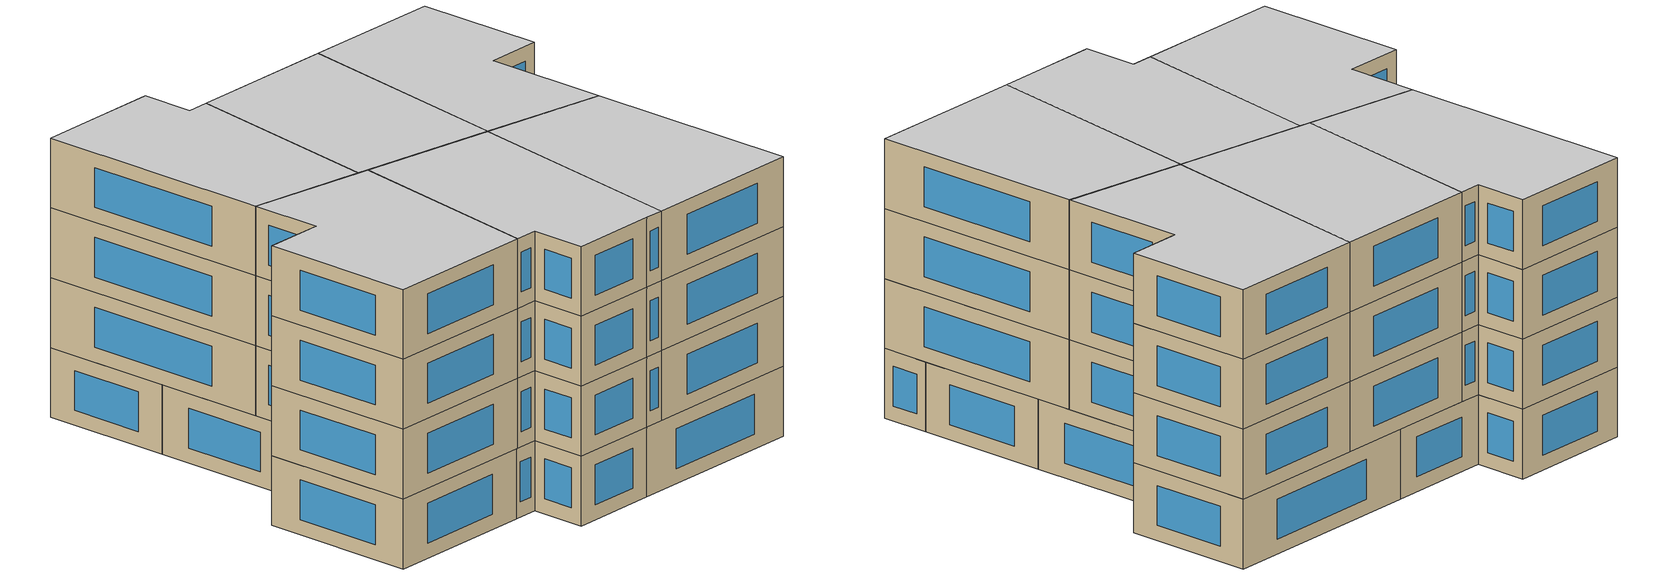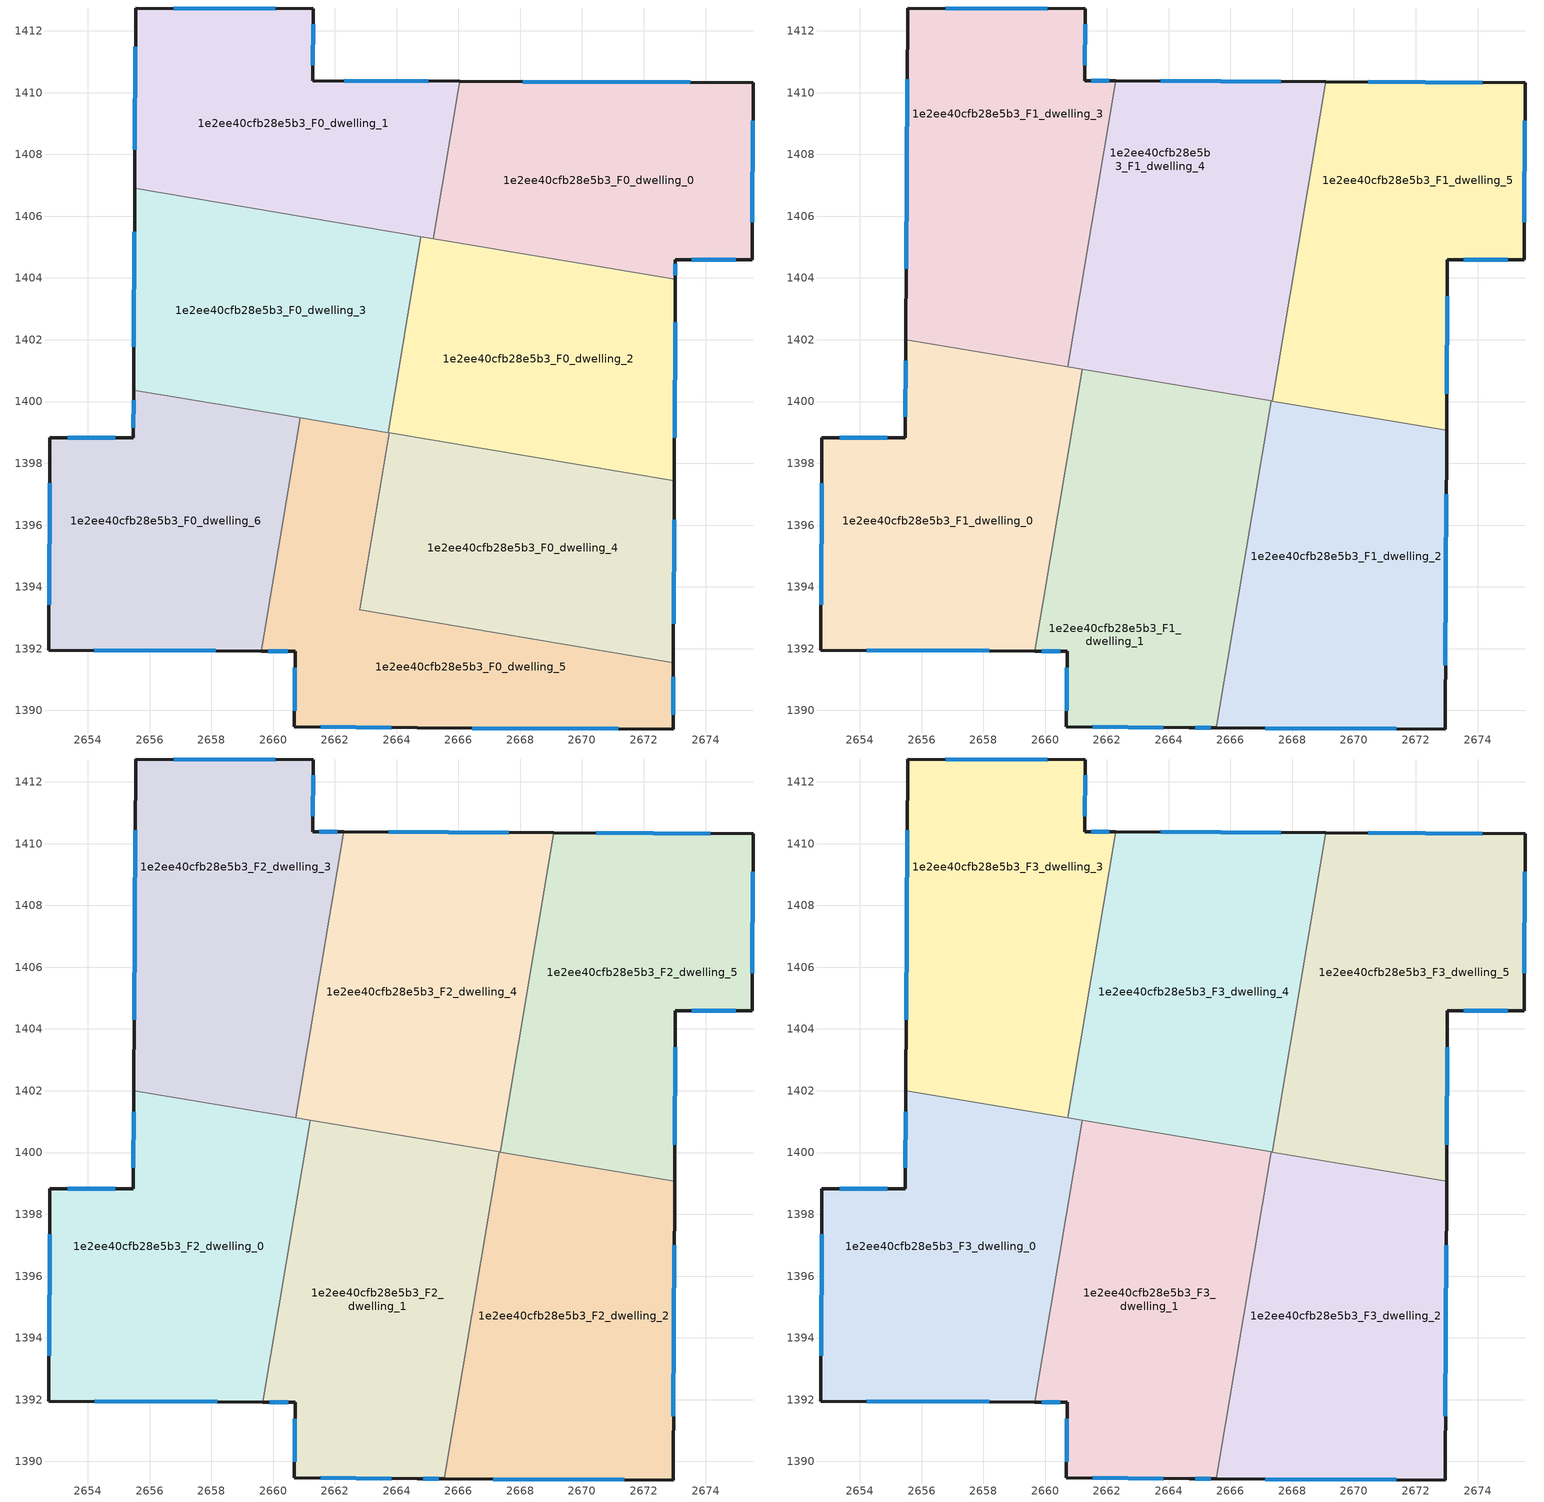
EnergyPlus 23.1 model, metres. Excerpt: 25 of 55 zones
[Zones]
1e2ee40cfb28e5b3_F0_dwelling_0
 floor ground (EU_floor_Construction): 2675.54,1410.32 2675.51,1404.58 2673.03,1404.59 2673.02,1403.96 2665.18,1405.28 2666.04,1410.37 z0
 wall outside (EU_wall_Construction): 2673.02,1403.96 2673.03,1404.59 2675.51,1404.58 2675.54,1410.32 2666.04,1410.37 z0:3
 wall to 1e2ee40cfb28e5b3_F0_dwelling_1 (EU_wall_Construction): 2666.04,1410.37 2665.18,1405.28 z0:3
 wall to 1e2ee40cfb28e5b3_F0_dwelling_2 (EU_wall_Construction): 2665.18,1405.28 2673.02,1403.96 z0:3
 window (EU_Window_Construction): 2673.56,1404.59 2674.98,1404.59 / 2673.02,1404.1 2673.02,1404.46 / 2673.51,1410.33 2668.07,1410.36 / 2675.52,1405.81 2675.53,1409.09 z0.64:2.36
1e2ee40cfb28e5b3_F0_dwelling_1
 floor ground (EU_floor_Construction): 2666.04,1410.37 2665.18,1405.28 2655.52,1406.9 2655.55,1412.74 2661.3,1412.71 2661.29,1410.39 z0
 wall outside (EU_wall_Construction): 2666.04,1410.37 2661.29,1410.39 2661.3,1412.71 2655.55,1412.74 2655.52,1406.9 z0:3
 wall to 1e2ee40cfb28e5b3_F0_dwelling_3 (EU_wall_Construction): 2655.52,1406.9 2664.79,1405.34 z0:3
 wall to 1e2ee40cfb28e5b3_F0_dwelling_2 (EU_wall_Construction): 2664.79,1405.34 2665.19,1405.28 z0:3
 window (EU_Window_Construction): 2655.55,1411.49 2655.53,1408.15 / 2660.07,1412.72 2656.78,1412.73 / 2661.29,1410.89 2661.3,1412.21 / 2665.02,1410.37 2662.31,1410.39 z0.64:2.36
1e2ee40cfb28e5b3_F0_dwelling_2
 floor ground (EU_floor_Construction): 2673.02,1403.96 2672.99,1397.44 2663.72,1398.99 2664.79,1405.34 z0
 wall outside (EU_wall_Construction): 2672.99,1397.44 2673.02,1403.96 z0:3
 wall to 1e2ee40cfb28e5b3_F0_dwelling_3 (EU_wall_Construction): 2664.79,1405.34 2663.72,1398.99 z0:3
 wall to 1e2ee40cfb28e5b3_F0_dwelling_4 (EU_wall_Construction): 2663.76,1398.99 2672.99,1397.44 z0:3
 wall to 1e2ee40cfb28e5b3_F0_dwelling_5 (EU_wall_Construction): 2663.72,1398.99 2663.76,1398.99 z0:3
 window (EU_Window_Construction): 2673,1398.83 2673.02,1402.56 z0.64:2.36
 ceiling adiabatic (EU_roof_Construction): 2667.06,1398.43 2667.32,1400.02 2667.35,1400.01 2668.15,1404.78 2664.79,1405.34 2663.72,1398.99 z3
1e2ee40cfb28e5b3_F0_dwelling_3
 floor ground (EU_floor_Construction): 2664.79,1405.34 2663.72,1398.99 2655.48,1400.37 2655.52,1406.9 z0
 wall outside (EU_wall_Construction): 2655.52,1406.9 2655.48,1400.37 z0:3
 wall to 1e2ee40cfb28e5b3_F0_dwelling_6 (EU_wall_Construction): 2655.48,1400.37 2660.88,1399.47 z0:3
 wall to 1e2ee40cfb28e5b3_F0_dwelling_5 (EU_wall_Construction): 2660.88,1399.47 2663.72,1398.99 z0:3
 window (EU_Window_Construction): 2655.51,1405.5 2655.49,1401.77 z0.64:2.36
1e2ee40cfb28e5b3_F0_dwelling_4
 floor ground (EU_floor_Construction): 2672.99,1397.44 2672.96,1391.55 2662.8,1393.25 2663.76,1398.99 z0
 wall outside (EU_wall_Construction): 2672.96,1391.55 2672.99,1397.44 z0:3
 wall to 1e2ee40cfb28e5b3_F0_dwelling_5 (EU_wall_Construction): 2663.76,1398.99 2662.8,1393.25 2672.96,1391.55 z0:3
 window (EU_Window_Construction): 2672.97,1392.81 2672.98,1396.17 z0.64:2.36
1e2ee40cfb28e5b3_F0_dwelling_5
 floor ground (EU_floor_Construction): 2672.96,1391.55 2672.95,1389.4 2664.67,1389.44 2660.69,1389.47 2660.71,1391.91 2659.62,1391.92 2660.88,1399.47 2663.76,1398.99 2662.8,1393.25 z0
 wall outside (EU_wall_Construction): 2659.62,1391.92 2660.71,1391.91 2660.69,1389.47 2664.67,1389.44 2672.95,1389.4 2672.96,1391.55 z0:3
 wall to 1e2ee40cfb28e5b3_F0_dwelling_6 (EU_wall_Construction): 2660.88,1399.47 2659.62,1391.92 z0:3
 window (EU_Window_Construction): 2672.95,1389.86 2672.96,1391.09 / 2666.45,1389.43 2671.18,1389.41 / 2661.54,1389.47 2663.82,1389.45 / 2660.71,1391.39 2660.69,1389.99 / 2659.85,1391.92 2660.48,1391.91 z0.64:2.36
1e2ee40cfb28e5b3_F0_dwelling_6
 floor ground (EU_floor_Construction): 2660.88,1399.47 2659.62,1391.92 2652.74,1391.95 2652.78,1398.83 2655.47,1398.82 2655.48,1400.37 z0
 wall outside (EU_wall_Construction): 2655.48,1400.37 2655.47,1398.82 2652.78,1398.83 2652.74,1391.95 2659.62,1391.92 z0:3
 window (EU_Window_Construction): 2654.21,1391.95 2658.14,1391.93 / 2652.77,1397.36 2652.75,1393.43 / 2654.9,1398.82 2653.35,1398.83 / 2655.48,1400.04 2655.48,1399.15 z0.64:2.36
1e2ee40cfb28e5b3_F1_dwelling_0
 floor to 1e2ee40cfb28e5b3_F0_dwelling_6 (EU_floor_Construction): 2660.88,1399.47 2659.62,1391.92 2652.74,1391.95 2652.78,1398.83 2655.47,1398.82 2655.48,1400.37 z3
 floor to 1e2ee40cfb28e5b3_F0_dwelling_5 (EU_floor_Construction): 2660.94,1399.46 2659.67,1391.92 2659.62,1391.92 2660.88,1399.47 z3
 floor to 1e2ee40cfb28e5b3_F0_dwelling_3 (EU_floor_Construction): 2661.2,1401.05 2660.94,1399.46 2655.48,1400.37 2655.49,1402 z3
 wall outside (EU_wall_Construction): 2655.49,1402 2655.47,1398.82 2652.78,1398.83 2652.74,1391.95 2659.67,1391.92 z3:6
 wall to 1e2ee40cfb28e5b3_F1_dwelling_1 (EU_wall_Construction): 2659.67,1391.92 2661.2,1401.05 z3:6
 wall to 1e2ee40cfb28e5b3_F1_dwelling_3 (EU_wall_Construction): 2660.73,1401.13 2655.49,1402 z3:6
 wall to 1e2ee40cfb28e5b3_F1_dwelling_4 (EU_wall_Construction): 2661.2,1401.05 2660.73,1401.13 z3:6
 window (EU_Window_Construction): 2655.49,1401.32 2655.48,1399.5 / 2654.23,1391.95 2658.19,1391.93 / 2652.77,1397.36 2652.75,1393.43 / 2654.9,1398.82 2653.35,1398.83 z3.64:5.36
1e2ee40cfb28e5b3_F1_dwelling_1
 floor to 1e2ee40cfb28e5b3_F0_dwelling_5 (EU_floor_Construction): 2663.76,1398.99 2662.8,1393.25 2666.09,1392.7 2665.55,1389.44 2664.67,1389.44 2660.69,1389.47 2660.71,1391.91 2659.67,1391.92 2660.94,1399.46 z3
 floor to 1e2ee40cfb28e5b3_F0_dwelling_4 (EU_floor_Construction): 2667.06,1398.43 2666.09,1392.7 2662.8,1393.25 2663.76,1398.99 z3
 floor to 1e2ee40cfb28e5b3_F0_dwelling_3 (EU_floor_Construction): 2663.99,1400.58 2663.72,1398.99 2660.94,1399.46 2661.2,1401.05 z3
 floor adiabatic (EU_floor_Construction): 2667.32,1400.02 2667.06,1398.43 2663.72,1398.99 2663.99,1400.58 z3
 wall outside (EU_wall_Construction): 2659.67,1391.92 2660.71,1391.91 2660.69,1389.47 2664.67,1389.44 2665.55,1389.44 z3:6
 wall to 1e2ee40cfb28e5b3_F1_dwelling_2 (EU_wall_Construction): 2665.55,1389.44 2667.32,1400.02 z3:6
 wall to 1e2ee40cfb28e5b3_F1_dwelling_4 (EU_wall_Construction): 2667.32,1400.02 2661.2,1401.05 z3:6
 window (EU_Window_Construction): 2664.86,1389.44 2665.36,1389.44 / 2661.54,1389.47 2663.82,1389.45 / 2660.71,1391.39 2660.69,1389.99 / 2659.89,1391.92 2660.49,1391.91 z3.64:5.36
1e2ee40cfb28e5b3_F1_dwelling_2
 floor to 1e2ee40cfb28e5b3_F0_dwelling_4 (EU_floor_Construction): 2672.99,1397.44 2672.96,1391.55 2666.09,1392.7 2667.06,1398.43 z3
 floor to 1e2ee40cfb28e5b3_F0_dwelling_5 (EU_floor_Construction): 2672.96,1391.55 2672.95,1389.4 2665.55,1389.44 2666.09,1392.7 z3
 floor to 1e2ee40cfb28e5b3_F0_dwelling_2 (EU_floor_Construction): 2673,1399.07 2672.99,1397.44 2667.06,1398.43 2667.32,1400.02 z3
 wall outside (EU_wall_Construction): 2665.55,1389.44 2672.95,1389.4 2673,1399.07 z3:6
 wall to 1e2ee40cfb28e5b3_F1_dwelling_5 (EU_wall_Construction): 2673,1399.07 2667.35,1400.01 z3:6
 wall to 1e2ee40cfb28e5b3_F1_dwelling_4 (EU_wall_Construction): 2667.35,1400.01 2667.32,1400.02 z3:6
 window (EU_Window_Construction): 2672.96,1391.47 2672.99,1397 / 2667.13,1389.43 2671.36,1389.41 z3.64:5.36
1e2ee40cfb28e5b3_F1_dwelling_3
 floor to 1e2ee40cfb28e5b3_F0_dwelling_1 (EU_floor_Construction): 2661.3,1412.71 2661.29,1410.39 2662.29,1410.39 2661.53,1405.89 2655.52,1406.9 2655.55,1412.74 z3
 floor to 1e2ee40cfb28e5b3_F0_dwelling_3 (EU_floor_Construction): 2661.53,1405.89 2660.73,1401.12 2655.49,1402 2655.52,1406.9 z3
 wall outside (EU_wall_Construction): 2662.29,1410.39 2661.29,1410.39 2661.3,1412.71 2655.55,1412.74 2655.49,1402 z3:6
 wall to 1e2ee40cfb28e5b3_F1_dwelling_4 (EU_wall_Construction): 2660.73,1401.12 2662.29,1410.39 z3:6
 window (EU_Window_Construction): 2655.54,1410.44 2655.51,1404.3 / 2660.07,1412.72 2656.78,1412.73 / 2661.29,1410.89 2661.3,1412.21 / 2662.07,1410.39 2661.5,1410.39 z3.64:5.36
1e2ee40cfb28e5b3_F1_dwelling_4
 floor to 1e2ee40cfb28e5b3_F0_dwelling_1 (EU_floor_Construction): 2666.04,1410.37 2665.18,1405.28 2661.53,1405.89 2662.29,1410.39 z3
 floor to 1e2ee40cfb28e5b3_F0_dwelling_0 (EU_floor_Construction): 2669.08,1410.35 2668.15,1404.78 2665.18,1405.28 2666.04,1410.37 z3
 floor to 1e2ee40cfb28e5b3_F0_dwelling_3 (EU_floor_Construction): 2664.79,1405.34 2663.99,1400.58 2660.73,1401.12 2661.53,1405.89 z3
 floor adiabatic (EU_floor_Construction): 2668.15,1404.78 2667.35,1400.01 2663.99,1400.58 2664.79,1405.34 z3
 wall outside (EU_wall_Construction): 2669.08,1410.35 2662.29,1410.39 z3:6
 wall to 1e2ee40cfb28e5b3_F1_dwelling_5 (EU_wall_Construction): 2667.35,1400.01 2669.08,1410.35 z3:6
 window (EU_Window_Construction): 2667.63,1410.36 2663.74,1410.38 z3.64:5.36
1e2ee40cfb28e5b3_F1_dwelling_5
 floor to 1e2ee40cfb28e5b3_F0_dwelling_0 (EU_floor_Construction): 2675.54,1410.32 2675.51,1404.58 2673.03,1404.59 2673.02,1403.96 2668.15,1404.78 2669.08,1410.35 z3
 floor to 1e2ee40cfb28e5b3_F0_dwelling_2 (EU_floor_Construction): 2673.02,1403.96 2673,1399.07 2667.35,1400.01 2668.15,1404.78 z3
 wall outside (EU_wall_Construction): 2673,1399.07 2673.03,1404.59 2675.51,1404.58 2675.54,1410.32 2669.08,1410.35 z3:6
 window (EU_Window_Construction): 2673,1400.25 2673.02,1403.41 / 2674.16,1410.33 2670.47,1410.35 / 2675.52,1405.81 2675.53,1409.09 / 2673.56,1404.59 2674.98,1404.59 z3.64:5.36
1e2ee40cfb28e5b3_F2_dwelling_0
 floor to 1e2ee40cfb28e5b3_F1_dwelling_0 (EU_floor_Construction): 2661.2,1401.05 2659.67,1391.92 2652.74,1391.95 2652.78,1398.83 2655.47,1398.82 2655.49,1402 z6
 wall outside (EU_wall_Construction): 2655.49,1402 2655.47,1398.82 2652.78,1398.83 2652.74,1391.95 2659.67,1391.92 z6:9
 wall to 1e2ee40cfb28e5b3_F2_dwelling_1 (EU_wall_Construction): 2659.67,1391.92 2661.2,1401.05 z6:9
 wall to 1e2ee40cfb28e5b3_F2_dwelling_3 (EU_wall_Construction): 2660.73,1401.13 2655.49,1402 z6:9
 wall to 1e2ee40cfb28e5b3_F2_dwelling_4 (EU_wall_Construction): 2661.2,1401.05 2660.73,1401.13 z6:9
 window (EU_Window_Construction): 2655.49,1401.32 2655.48,1399.5 / 2654.23,1391.95 2658.19,1391.93 / 2652.77,1397.36 2652.75,1393.43 / 2654.9,1398.82 2653.35,1398.83 z6.64:8.36
1e2ee40cfb28e5b3_F2_dwelling_1
 floor to 1e2ee40cfb28e5b3_F1_dwelling_1 (EU_floor_Construction): 2667.32,1400.02 2665.55,1389.44 2664.67,1389.44 2660.69,1389.47 2660.71,1391.91 2659.67,1391.92 2661.2,1401.05 z6
 wall outside (EU_wall_Construction): 2659.67,1391.92 2660.71,1391.91 2660.69,1389.47 2664.67,1389.44 2665.55,1389.44 z6:9
 wall to 1e2ee40cfb28e5b3_F2_dwelling_2 (EU_wall_Construction): 2665.55,1389.44 2667.32,1400.02 z6:9
 wall to 1e2ee40cfb28e5b3_F2_dwelling_4 (EU_wall_Construction): 2667.32,1400.02 2661.2,1401.05 z6:9
 window (EU_Window_Construction): 2664.86,1389.44 2665.36,1389.44 / 2661.54,1389.47 2663.82,1389.45 / 2660.71,1391.39 2660.69,1389.99 / 2659.89,1391.92 2660.49,1391.91 z6.64:8.36
1e2ee40cfb28e5b3_F2_dwelling_2
 floor to 1e2ee40cfb28e5b3_F1_dwelling_2 (EU_floor_Construction): 2673,1399.07 2672.95,1389.4 2665.55,1389.44 2667.32,1400.02 z6
 wall outside (EU_wall_Construction): 2665.55,1389.44 2672.95,1389.4 2673,1399.07 z6:9
 wall to 1e2ee40cfb28e5b3_F2_dwelling_5 (EU_wall_Construction): 2673,1399.07 2667.35,1400.01 z6:9
 wall to 1e2ee40cfb28e5b3_F2_dwelling_4 (EU_wall_Construction): 2667.35,1400.01 2667.32,1400.02 z6:9
 window (EU_Window_Construction): 2672.96,1391.47 2672.99,1397 / 2667.13,1389.43 2671.36,1389.41 z6.64:8.36
1e2ee40cfb28e5b3_F2_dwelling_3
 floor to 1e2ee40cfb28e5b3_F1_dwelling_3 (EU_floor_Construction): 2661.3,1412.71 2661.29,1410.39 2662.29,1410.39 2660.73,1401.12 2655.49,1402 2655.55,1412.74 z6
 wall outside (EU_wall_Construction): 2662.29,1410.39 2661.29,1410.39 2661.3,1412.71 2655.55,1412.74 2655.49,1402 z6:9
 wall to 1e2ee40cfb28e5b3_F2_dwelling_4 (EU_wall_Construction): 2660.73,1401.12 2662.29,1410.39 z6:9
 window (EU_Window_Construction): 2655.54,1410.44 2655.51,1404.3 / 2660.07,1412.72 2656.78,1412.73 / 2661.29,1410.89 2661.3,1412.21 / 2662.07,1410.39 2661.5,1410.39 z6.64:8.36
1e2ee40cfb28e5b3_F2_dwelling_4
 floor to 1e2ee40cfb28e5b3_F1_dwelling_4 (EU_floor_Construction): 2669.08,1410.35 2667.35,1400.01 2660.73,1401.12 2662.29,1410.39 z6
 wall outside (EU_wall_Construction): 2669.08,1410.35 2662.29,1410.39 z6:9
 wall to 1e2ee40cfb28e5b3_F2_dwelling_5 (EU_wall_Construction): 2667.35,1400.01 2669.08,1410.35 z6:9
 window (EU_Window_Construction): 2667.63,1410.36 2663.74,1410.38 z6.64:8.36
1e2ee40cfb28e5b3_F2_dwelling_5
 floor to 1e2ee40cfb28e5b3_F1_dwelling_5 (EU_floor_Construction): 2675.54,1410.32 2675.51,1404.58 2673.03,1404.59 2673,1399.07 2667.35,1400.01 2669.08,1410.35 z6
 wall outside (EU_wall_Construction): 2673,1399.07 2673.03,1404.59 2675.51,1404.58 2675.54,1410.32 2669.08,1410.35 z6:9
 window (EU_Window_Construction): 2673,1400.25 2673.02,1403.41 / 2674.16,1410.33 2670.47,1410.35 / 2675.52,1405.81 2675.53,1409.09 / 2673.56,1404.59 2674.98,1404.59 z6.64:8.36
1e2ee40cfb28e5b3_F3_dwelling_0
 floor to 1e2ee40cfb28e5b3_F2_dwelling_0 (EU_floor_Construction): 2661.2,1401.05 2659.67,1391.92 2652.74,1391.95 2652.78,1398.83 2655.47,1398.82 2655.49,1402 z9
 wall outside (EU_wall_Construction): 2655.49,1402 2655.47,1398.82 2652.78,1398.83 2652.74,1391.95 2659.67,1391.92 z9:12
 wall to 1e2ee40cfb28e5b3_F3_dwelling_1 (EU_wall_Construction): 2659.67,1391.92 2661.2,1401.05 z9:12
 wall to 1e2ee40cfb28e5b3_F3_dwelling_3 (EU_wall_Construction): 2660.73,1401.13 2655.49,1402 z9:12
 wall to 1e2ee40cfb28e5b3_F3_dwelling_4 (EU_wall_Construction): 2661.2,1401.05 2660.73,1401.13 z9:12
 window (EU_Window_Construction): 2655.49,1401.32 2655.48,1399.5 / 2654.23,1391.95 2658.19,1391.93 / 2652.77,1397.36 2652.75,1393.43 / 2654.9,1398.82 2653.35,1398.83 z9.64:11.36
 ceiling to 1e2ee40cfb28e5b3_F4_dwelling_0 (EU_floor_Construction): 2659.67,1391.92 2661.2,1401.05 2655.49,1402 2655.47,1398.82 2652.78,1398.83 2652.74,1391.95 z12
1e2ee40cfb28e5b3_F3_dwelling_1
 floor to 1e2ee40cfb28e5b3_F2_dwelling_1 (EU_floor_Construction): 2667.32,1400.02 2665.55,1389.44 2664.67,1389.44 2660.69,1389.47 2660.71,1391.91 2659.67,1391.92 2661.2,1401.05 z9
 wall outside (EU_wall_Construction): 2659.67,1391.92 2660.71,1391.91 2660.69,1389.47 2664.67,1389.44 2665.55,1389.44 z9:12
 wall to 1e2ee40cfb28e5b3_F3_dwelling_2 (EU_wall_Construction): 2665.55,1389.44 2667.32,1400.02 z9:12
 wall to 1e2ee40cfb28e5b3_F3_dwelling_4 (EU_wall_Construction): 2667.32,1400.02 2661.2,1401.05 z9:12
 window (EU_Window_Construction): 2664.86,1389.44 2665.36,1389.44 / 2661.54,1389.47 2663.82,1389.45 / 2660.71,1391.39 2660.69,1389.99 / 2659.89,1391.92 2660.49,1391.91 z9.64:11.36
 ceiling to 1e2ee40cfb28e5b3_F4_dwelling_1 (EU_floor_Construction): 2665.55,1389.44 2667.32,1400.02 2661.2,1401.05 2659.67,1391.92 2660.71,1391.91 2660.69,1389.47 2664.67,1389.44 z12
1e2ee40cfb28e5b3_F3_dwelling_2
 floor to 1e2ee40cfb28e5b3_F2_dwelling_2 (EU_floor_Construction): 2673,1399.07 2672.95,1389.4 2665.55,1389.44 2667.32,1400.02 z9
 wall outside (EU_wall_Construction): 2665.55,1389.44 2672.95,1389.4 2673,1399.07 z9:12
 wall to 1e2ee40cfb28e5b3_F3_dwelling_5 (EU_wall_Construction): 2673,1399.07 2667.35,1400.01 z9:12
 wall to 1e2ee40cfb28e5b3_F3_dwelling_4 (EU_wall_Construction): 2667.35,1400.01 2667.32,1400.02 z9:12
 window (EU_Window_Construction): 2672.96,1391.47 2672.99,1397 / 2667.13,1389.43 2671.36,1389.41 z9.64:11.36
 ceiling to 1e2ee40cfb28e5b3_F4_dwelling_2 (EU_floor_Construction): 2672.95,1389.4 2673,1399.07 2667.32,1400.02 2665.55,1389.44 z12
1e2ee40cfb28e5b3_F3_dwelling_3
 floor to 1e2ee40cfb28e5b3_F2_dwelling_3 (EU_floor_Construction): 2661.3,1412.71 2661.29,1410.39 2662.29,1410.39 2660.73,1401.12 2655.49,1402 2655.55,1412.74 z9
 wall outside (EU_wall_Construction): 2662.29,1410.39 2661.29,1410.39 2661.3,1412.71 2655.55,1412.74 2655.49,1402 z9:12
 wall to 1e2ee40cfb28e5b3_F3_dwelling_4 (EU_wall_Construction): 2660.73,1401.12 2662.29,1410.39 z9:12
 window (EU_Window_Construction): 2655.54,1410.44 2655.51,1404.3 / 2660.07,1412.72 2656.78,1412.73 / 2661.29,1410.89 2661.3,1412.21 / 2662.07,1410.39 2661.5,1410.39 z9.64:11.36
 ceiling to 1e2ee40cfb28e5b3_F4_dwelling_3 (EU_floor_Construction): 2660.73,1401.12 2662.29,1410.39 2661.29,1410.39 2661.3,1412.71 2655.55,1412.74 2655.49,1402 z12
1e2ee40cfb28e5b3_F3_dwelling_4
 floor to 1e2ee40cfb28e5b3_F2_dwelling_4 (EU_floor_Construction): 2669.08,1410.35 2667.35,1400.01 2660.73,1401.12 2662.29,1410.39 z9
 wall outside (EU_wall_Construction): 2669.08,1410.35 2662.29,1410.39 z9:12
 wall to 1e2ee40cfb28e5b3_F3_dwelling_5 (EU_wall_Construction): 2667.35,1400.01 2669.08,1410.35 z9:12
 window (EU_Window_Construction): 2667.63,1410.36 2663.74,1410.38 z9.64:11.36
 ceiling to 1e2ee40cfb28e5b3_F4_dwelling_4 (EU_floor_Construction): 2667.35,1400.01 2669.08,1410.35 2662.29,1410.39 2660.73,1401.12 z12
1e2ee40cfb28e5b3_F3_dwelling_5
 floor to 1e2ee40cfb28e5b3_F2_dwelling_5 (EU_floor_Construction): 2675.54,1410.32 2675.51,1404.58 2673.03,1404.59 2673,1399.07 2667.35,1400.01 2669.08,1410.35 z9
 wall outside (EU_wall_Construction): 2673,1399.07 2673.03,1404.59 2675.51,1404.58 2675.54,1410.32 2669.08,1410.35 z9:12
 window (EU_Window_Construction): 2673,1400.25 2673.02,1403.41 / 2674.16,1410.33 2670.47,1410.35 / 2675.52,1405.81 2675.53,1409.09 / 2673.56,1404.59 2674.98,1404.59 z9.64:11.36
 ceiling to 1e2ee40cfb28e5b3_F4_dwelling_5 (EU_floor_Construction): 2673,1399.07 2673.03,1404.59 2675.51,1404.58 2675.54,1410.32 2669.08,1410.35 2667.35,1400.01 z12
[Building]
EU S2 Campaign: North Axis=0; Terrain=City; Solar Distribution=FullExterior
[Site:Location]
Yerevan-Zvartnots.Intl.AP: Latitude=40.15; Longitude=44.383; Time Zone=4; Elevation=854
[SizingPeriod:WeatherFileDays]
AnnualSizingPeriod: Begin Month=1; Begin Day of Month=1; End Month=12; End Day of Month=31; Day of Week for Start Day=Monday; Use Weather File Daylight Saving Period=No; Use Weather File Rain and Snow Indicators=No
[MATERIAL]
EU_InternalMass_Material: Roughness=MediumRough; Thickness=0.1; Conductivity=1; Density=1800; Specific Heat=900; Thermal Absorptance=0.9; Solar Absorptance=0.7; Visible Absorptance=0.7
[MATERIAL:NOMASS] Roughness=MediumRough; Thermal Absorptance=0.9; Solar Absorptance=0.7; Visible Absorptance=0.7
Name | Thermal Resistance
EU_wall_NoMass | 1.05043
EU_roof_NoMass | 1.45357
EU_floor_NoMass | 0.478065
[WINDOWMATERIAL:SIMPLEGLAZINGSYSTEM]
EU_Window_SimpleGlazing: UFactor=2.5566; Solar Heat Gain Coefficient=0.75; Visible Transmittance=0.75
[CONSTRUCTION]
EU_wall_Construction: EU_wall_NoMass
EU_roof_Construction: EU_roof_NoMass
EU_floor_Construction: EU_floor_NoMass
EU_Window_Construction: EU_Window_SimpleGlazing
EU_InternalMass_Construction: EU_InternalMass_Material
[ZONE] Type=1; Multiplier=1; Ceiling Height=autocalculate; Floor Area=autocalculate; Part of Total Floor Area=Yes
Name | Volume
1e2ee40cfb28e5b3_F0_dwelling_0 | 171.406
1e2ee40cfb28e5b3_F1_dwelling_0; 1e2ee40cfb28e5b3_F2_dwelling_0; 1e2ee40cfb28e5b3_F3_dwelling_0; 1e2ee40cfb28e5b3_F1_dwelling_2; 1e2ee40cfb28e5b3_F2_dwelling_2; 1e2ee40cfb28e5b3_F3_dwelling_2 | 199.996
1e2ee40cfb28e5b3_F0_dwelling_1 | 171.409
1e2ee40cfb28e5b3_F1_dwelling_1; 1e2ee40cfb28e5b3_F2_dwelling_1; 1e2ee40cfb28e5b3_F3_dwelling_1 | 199.977
1e2ee40cfb28e5b3_F0_dwelling_2 | 171.429
1e2ee40cfb28e5b3_F0_dwelling_3; 1e2ee40cfb28e5b3_F0_dwelling_6 | 171.424
1e2ee40cfb28e5b3_F1_dwelling_3; 1e2ee40cfb28e5b3_F2_dwelling_3; 1e2ee40cfb28e5b3_F3_dwelling_3 | 199.983
1e2ee40cfb28e5b3_F0_dwelling_4 | 171.415
1e2ee40cfb28e5b3_F1_dwelling_4; 1e2ee40cfb28e5b3_F2_dwelling_4; 1e2ee40cfb28e5b3_F3_dwelling_4 | 199.979
1e2ee40cfb28e5b3_F0_dwelling_5 | 171.436
1e2ee40cfb28e5b3_F1_dwelling_5; 1e2ee40cfb28e5b3_F2_dwelling_5; 1e2ee40cfb28e5b3_F3_dwelling_5 | 200.012
[INTERNALMASS] Construction=EU_InternalMass_Construction
Name | Zone or ZoneList | Surface Area
1e2ee40cfb28e5b3_F0_dwelling_0_EU_InternalMass | 1e2ee40cfb28e5b3_F0_dwelling_0 | 57.1364
1e2ee40cfb28e5b3_F0_dwelling_1_EU_InternalMass | 1e2ee40cfb28e5b3_F0_dwelling_1 | 57.1372
1e2ee40cfb28e5b3_F0_dwelling_2_EU_InternalMass | 1e2ee40cfb28e5b3_F0_dwelling_2 | 57.1431
1e2ee40cfb28e5b3_F0_dwelling_3_EU_InternalMass | 1e2ee40cfb28e5b3_F0_dwelling_3 | 57.1414
1e2ee40cfb28e5b3_F0_dwelling_4_EU_InternalMass | 1e2ee40cfb28e5b3_F0_dwelling_4 | 57.1385
1e2ee40cfb28e5b3_F0_dwelling_5_EU_InternalMass | 1e2ee40cfb28e5b3_F0_dwelling_5 | 57.1451
1e2ee40cfb28e5b3_F0_dwelling_6_EU_InternalMass | 1e2ee40cfb28e5b3_F0_dwelling_6 | 57.1397
1e2ee40cfb28e5b3_F1_dwelling_0_EU_InternalMass | 1e2ee40cfb28e5b3_F1_dwelling_0 | 66.6653
1e2ee40cfb28e5b3_F1_dwelling_1_EU_InternalMass | 1e2ee40cfb28e5b3_F1_dwelling_1 | 66.6588
1e2ee40cfb28e5b3_F1_dwelling_2_EU_InternalMass | 1e2ee40cfb28e5b3_F1_dwelling_2 | 66.6652
1e2ee40cfb28e5b3_F1_dwelling_3_EU_InternalMass | 1e2ee40cfb28e5b3_F1_dwelling_3 | 66.6609
1e2ee40cfb28e5b3_F1_dwelling_4_EU_InternalMass | 1e2ee40cfb28e5b3_F1_dwelling_4 | 66.6597
1e2ee40cfb28e5b3_F1_dwelling_5_EU_InternalMass | 1e2ee40cfb28e5b3_F1_dwelling_5 | 66.6706
1e2ee40cfb28e5b3_F2_dwelling_0_EU_InternalMass | 1e2ee40cfb28e5b3_F2_dwelling_0 | 66.6653
1e2ee40cfb28e5b3_F2_dwelling_1_EU_InternalMass | 1e2ee40cfb28e5b3_F2_dwelling_1 | 66.6588
1e2ee40cfb28e5b3_F2_dwelling_2_EU_InternalMass | 1e2ee40cfb28e5b3_F2_dwelling_2 | 66.6652
1e2ee40cfb28e5b3_F2_dwelling_3_EU_InternalMass | 1e2ee40cfb28e5b3_F2_dwelling_3 | 66.6609
1e2ee40cfb28e5b3_F2_dwelling_4_EU_InternalMass | 1e2ee40cfb28e5b3_F2_dwelling_4 | 66.6597
1e2ee40cfb28e5b3_F2_dwelling_5_EU_InternalMass | 1e2ee40cfb28e5b3_F2_dwelling_5 | 66.6706
1e2ee40cfb28e5b3_F3_dwelling_0_EU_InternalMass | 1e2ee40cfb28e5b3_F3_dwelling_0 | 66.6653
1e2ee40cfb28e5b3_F3_dwelling_1_EU_InternalMass | 1e2ee40cfb28e5b3_F3_dwelling_1 | 66.6588
1e2ee40cfb28e5b3_F3_dwelling_2_EU_InternalMass | 1e2ee40cfb28e5b3_F3_dwelling_2 | 66.6652
1e2ee40cfb28e5b3_F3_dwelling_3_EU_InternalMass | 1e2ee40cfb28e5b3_F3_dwelling_3 | 66.6609
1e2ee40cfb28e5b3_F3_dwelling_4_EU_InternalMass | 1e2ee40cfb28e5b3_F3_dwelling_4 | 66.6597
1e2ee40cfb28e5b3_F3_dwelling_5_EU_InternalMass | 1e2ee40cfb28e5b3_F3_dwelling_5 | 66.6706
[OTHEREQUIPMENT] Fuel Type=Electricity; Design Level Calculation Method=Watts/Area; Power per Zone Floor Area=1; Fraction Latent=0; Fraction Radiant=0; Fraction Lost=0; Carbon Dioxide Generation Rate=0; EndUse Subcategory=EU_Step8_InternalGains
Name | Zone or ZoneList or Space or SpaceList | Schedule
EU_Step8_InternalGain_1e2ee40cfb28e5b3_F0_dwelling_0_f000 | 1e2ee40cfb28e5b3_F0_dwelling_0 | EU_Step8_GainSchedule_1e2ee40cfb28e5b3_F0_dwelling_0_f000
EU_Step8_InternalGain_1e2ee40cfb28e5b3_F0_dwelling_1_f000 | 1e2ee40cfb28e5b3_F0_dwelling_1 | EU_Step8_GainSchedule_1e2ee40cfb28e5b3_F0_dwelling_1_f000
EU_Step8_InternalGain_1e2ee40cfb28e5b3_F0_dwelling_2_f000 | 1e2ee40cfb28e5b3_F0_dwelling_2 | EU_Step8_GainSchedule_1e2ee40cfb28e5b3_F0_dwelling_2_f000
EU_Step8_InternalGain_1e2ee40cfb28e5b3_F0_dwelling_3_f000 | 1e2ee40cfb28e5b3_F0_dwelling_3 | EU_Step8_GainSchedule_1e2ee40cfb28e5b3_F0_dwelling_3_f000
EU_Step8_InternalGain_1e2ee40cfb28e5b3_F0_dwelling_4_f000 | 1e2ee40cfb28e5b3_F0_dwelling_4 | EU_Step8_GainSchedule_1e2ee40cfb28e5b3_F0_dwelling_4_f000
EU_Step8_InternalGain_1e2ee40cfb28e5b3_F0_dwelling_5_f000 | 1e2ee40cfb28e5b3_F0_dwelling_5 | EU_Step8_GainSchedule_1e2ee40cfb28e5b3_F0_dwelling_5_f000
EU_Step8_InternalGain_1e2ee40cfb28e5b3_F0_dwelling_6_f000 | 1e2ee40cfb28e5b3_F0_dwelling_6 | EU_Step8_GainSchedule_1e2ee40cfb28e5b3_F0_dwelling_6_f000
EU_Step8_InternalGain_1e2ee40cfb28e5b3_F1_dwelling_0_f000 | 1e2ee40cfb28e5b3_F1_dwelling_0 | EU_Step8_GainSchedule_1e2ee40cfb28e5b3_F1_dwelling_0_f000
EU_Step8_InternalGain_1e2ee40cfb28e5b3_F1_dwelling_1_f000 | 1e2ee40cfb28e5b3_F1_dwelling_1 | EU_Step8_GainSchedule_1e2ee40cfb28e5b3_F1_dwelling_1_f000
EU_Step8_InternalGain_1e2ee40cfb28e5b3_F1_dwelling_2_f000 | 1e2ee40cfb28e5b3_F1_dwelling_2 | EU_Step8_GainSchedule_1e2ee40cfb28e5b3_F1_dwelling_2_f000
EU_Step8_InternalGain_1e2ee40cfb28e5b3_F1_dwelling_3_f000 | 1e2ee40cfb28e5b3_F1_dwelling_3 | EU_Step8_GainSchedule_1e2ee40cfb28e5b3_F1_dwelling_3_f000
EU_Step8_InternalGain_1e2ee40cfb28e5b3_F1_dwelling_4_f000 | 1e2ee40cfb28e5b3_F1_dwelling_4 | EU_Step8_GainSchedule_1e2ee40cfb28e5b3_F1_dwelling_4_f000
EU_Step8_InternalGain_1e2ee40cfb28e5b3_F1_dwelling_5_f000 | 1e2ee40cfb28e5b3_F1_dwelling_5 | EU_Step8_GainSchedule_1e2ee40cfb28e5b3_F1_dwelling_5_f000
EU_Step8_InternalGain_1e2ee40cfb28e5b3_F2_dwelling_0_f000 | 1e2ee40cfb28e5b3_F2_dwelling_0 | EU_Step8_GainSchedule_1e2ee40cfb28e5b3_F2_dwelling_0_f000
EU_Step8_InternalGain_1e2ee40cfb28e5b3_F2_dwelling_1_f000 | 1e2ee40cfb28e5b3_F2_dwelling_1 | EU_Step8_GainSchedule_1e2ee40cfb28e5b3_F2_dwelling_1_f000
EU_Step8_InternalGain_1e2ee40cfb28e5b3_F2_dwelling_2_f000 | 1e2ee40cfb28e5b3_F2_dwelling_2 | EU_Step8_GainSchedule_1e2ee40cfb28e5b3_F2_dwelling_2_f000
EU_Step8_InternalGain_1e2ee40cfb28e5b3_F2_dwelling_3_f000 | 1e2ee40cfb28e5b3_F2_dwelling_3 | EU_Step8_GainSchedule_1e2ee40cfb28e5b3_F2_dwelling_3_f000
EU_Step8_InternalGain_1e2ee40cfb28e5b3_F2_dwelling_4_f000 | 1e2ee40cfb28e5b3_F2_dwelling_4 | EU_Step8_GainSchedule_1e2ee40cfb28e5b3_F2_dwelling_4_f000
EU_Step8_InternalGain_1e2ee40cfb28e5b3_F2_dwelling_5_f000 | 1e2ee40cfb28e5b3_F2_dwelling_5 | EU_Step8_GainSchedule_1e2ee40cfb28e5b3_F2_dwelling_5_f000
EU_Step8_InternalGain_1e2ee40cfb28e5b3_F3_dwelling_0_f000 | 1e2ee40cfb28e5b3_F3_dwelling_0 | EU_Step8_GainSchedule_1e2ee40cfb28e5b3_F3_dwelling_0_f000
EU_Step8_InternalGain_1e2ee40cfb28e5b3_F3_dwelling_1_f000 | 1e2ee40cfb28e5b3_F3_dwelling_1 | EU_Step8_GainSchedule_1e2ee40cfb28e5b3_F3_dwelling_1_f000
EU_Step8_InternalGain_1e2ee40cfb28e5b3_F3_dwelling_2_f000 | 1e2ee40cfb28e5b3_F3_dwelling_2 | EU_Step8_GainSchedule_1e2ee40cfb28e5b3_F3_dwelling_2_f000
EU_Step8_InternalGain_1e2ee40cfb28e5b3_F3_dwelling_3_f000 | 1e2ee40cfb28e5b3_F3_dwelling_3 | EU_Step8_GainSchedule_1e2ee40cfb28e5b3_F3_dwelling_3_f000
EU_Step8_InternalGain_1e2ee40cfb28e5b3_F3_dwelling_4_f000 | 1e2ee40cfb28e5b3_F3_dwelling_4 | EU_Step8_GainSchedule_1e2ee40cfb28e5b3_F3_dwelling_4_f000
EU_Step8_InternalGain_1e2ee40cfb28e5b3_F3_dwelling_5_f000 | 1e2ee40cfb28e5b3_F3_dwelling_5 | EU_Step8_GainSchedule_1e2ee40cfb28e5b3_F3_dwelling_5_f000
[ZONEVENTILATION:DESIGNFLOWRATE] Schedule=EU_AlwaysOn; Design Flow Rate Calculation Method=AirChanges/Hour; Air Changes per Hour=0.557805; Ventilation Type=Natural; Fan Pressure Rise=0; Fan Total Efficiency=1; Constant Term Coefficient=1; Temperature Term Coefficient=0; Velocity Term Coefficient=0; Velocity Squared Term Coefficient=0; Minimum Indoor Temperature=-100; Maximum Indoor Temperature=100; Delta Temperature=-100; Minimum Outdoor Temperature=-100; Maximum Outdoor Temperature=100; Maximum Wind Speed=40
Name | Zone or ZoneList or Space or SpaceList
EU_ConstantAir_1e2ee40cfb28e5b3_F0_dwelling_0 | 1e2ee40cfb28e5b3_F0_dwelling_0
EU_ConstantAir_1e2ee40cfb28e5b3_F0_dwelling_1 | 1e2ee40cfb28e5b3_F0_dwelling_1
EU_ConstantAir_1e2ee40cfb28e5b3_F0_dwelling_2 | 1e2ee40cfb28e5b3_F0_dwelling_2
EU_ConstantAir_1e2ee40cfb28e5b3_F0_dwelling_3 | 1e2ee40cfb28e5b3_F0_dwelling_3
EU_ConstantAir_1e2ee40cfb28e5b3_F0_dwelling_4 | 1e2ee40cfb28e5b3_F0_dwelling_4
EU_ConstantAir_1e2ee40cfb28e5b3_F0_dwelling_5 | 1e2ee40cfb28e5b3_F0_dwelling_5
EU_ConstantAir_1e2ee40cfb28e5b3_F0_dwelling_6 | 1e2ee40cfb28e5b3_F0_dwelling_6
EU_ConstantAir_1e2ee40cfb28e5b3_F1_dwelling_0 | 1e2ee40cfb28e5b3_F1_dwelling_0
EU_ConstantAir_1e2ee40cfb28e5b3_F1_dwelling_1 | 1e2ee40cfb28e5b3_F1_dwelling_1
EU_ConstantAir_1e2ee40cfb28e5b3_F1_dwelling_2 | 1e2ee40cfb28e5b3_F1_dwelling_2
EU_ConstantAir_1e2ee40cfb28e5b3_F1_dwelling_3 | 1e2ee40cfb28e5b3_F1_dwelling_3
EU_ConstantAir_1e2ee40cfb28e5b3_F1_dwelling_4 | 1e2ee40cfb28e5b3_F1_dwelling_4
EU_ConstantAir_1e2ee40cfb28e5b3_F1_dwelling_5 | 1e2ee40cfb28e5b3_F1_dwelling_5
EU_ConstantAir_1e2ee40cfb28e5b3_F2_dwelling_0 | 1e2ee40cfb28e5b3_F2_dwelling_0
EU_ConstantAir_1e2ee40cfb28e5b3_F2_dwelling_1 | 1e2ee40cfb28e5b3_F2_dwelling_1
EU_ConstantAir_1e2ee40cfb28e5b3_F2_dwelling_2 | 1e2ee40cfb28e5b3_F2_dwelling_2
EU_ConstantAir_1e2ee40cfb28e5b3_F2_dwelling_3 | 1e2ee40cfb28e5b3_F2_dwelling_3
EU_ConstantAir_1e2ee40cfb28e5b3_F2_dwelling_4 | 1e2ee40cfb28e5b3_F2_dwelling_4
EU_ConstantAir_1e2ee40cfb28e5b3_F2_dwelling_5 | 1e2ee40cfb28e5b3_F2_dwelling_5
EU_ConstantAir_1e2ee40cfb28e5b3_F3_dwelling_0 | 1e2ee40cfb28e5b3_F3_dwelling_0
EU_ConstantAir_1e2ee40cfb28e5b3_F3_dwelling_1 | 1e2ee40cfb28e5b3_F3_dwelling_1
EU_ConstantAir_1e2ee40cfb28e5b3_F3_dwelling_2 | 1e2ee40cfb28e5b3_F3_dwelling_2
EU_ConstantAir_1e2ee40cfb28e5b3_F3_dwelling_3 | 1e2ee40cfb28e5b3_F3_dwelling_3
EU_ConstantAir_1e2ee40cfb28e5b3_F3_dwelling_4 | 1e2ee40cfb28e5b3_F3_dwelling_4
EU_ConstantAir_1e2ee40cfb28e5b3_F3_dwelling_5 | 1e2ee40cfb28e5b3_F3_dwelling_5
[HVACTEMPLATE:THERMOSTAT] Constant Heating Setpoint=20; Constant Cooling Setpoint=50
EU_HeatOnly_1e2ee40cfb28e5b3_F0_dwelling_0; EU_HeatOnly_1e2ee40cfb28e5b3_F0_dwelling_1; EU_HeatOnly_1e2ee40cfb28e5b3_F0_dwelling_2; EU_HeatOnly_1e2ee40cfb28e5b3_F0_dwelling_3; EU_HeatOnly_1e2ee40cfb28e5b3_F0_dwelling_4; EU_HeatOnly_1e2ee40cfb28e5b3_F0_dwelling_5; EU_HeatOnly_1e2ee40cfb28e5b3_F0_dwelling_6; EU_HeatOnly_1e2ee40cfb28e5b3_F1_dwelling_0; EU_HeatOnly_1e2ee40cfb28e5b3_F1_dwelling_1; EU_HeatOnly_1e2ee40cfb28e5b3_F1_dwelling_2; EU_HeatOnly_1e2ee40cfb28e5b3_F1_dwelling_3; EU_HeatOnly_1e2ee40cfb28e5b3_F1_dwelling_4; EU_HeatOnly_1e2ee40cfb28e5b3_F1_dwelling_5; EU_HeatOnly_1e2ee40cfb28e5b3_F2_dwelling_0; EU_HeatOnly_1e2ee40cfb28e5b3_F2_dwelling_1; EU_HeatOnly_1e2ee40cfb28e5b3_F2_dwelling_2; EU_HeatOnly_1e2ee40cfb28e5b3_F2_dwelling_3; EU_HeatOnly_1e2ee40cfb28e5b3_F2_dwelling_4; EU_HeatOnly_1e2ee40cfb28e5b3_F2_dwelling_5; EU_HeatOnly_1e2ee40cfb28e5b3_F3_dwelling_0; EU_HeatOnly_1e2ee40cfb28e5b3_F3_dwelling_1; EU_HeatOnly_1e2ee40cfb28e5b3_F3_dwelling_2; EU_HeatOnly_1e2ee40cfb28e5b3_F3_dwelling_3; EU_HeatOnly_1e2ee40cfb28e5b3_F3_dwelling_4; EU_HeatOnly_1e2ee40cfb28e5b3_F3_dwelling_5; EU_HeatOnly_1e2ee40cfb28e5b3_F4_dwelling_0; EU_HeatOnly_1e2ee40cfb28e5b3_F4_dwelling_1; EU_HeatOnly_1e2ee40cfb28e5b3_F4_dwelling_2; EU_HeatOnly_1e2ee40cfb28e5b3_F4_dwelling_3; EU_HeatOnly_1e2ee40cfb28e5b3_F4_dwelling_4; EU_HeatOnly_1e2ee40cfb28e5b3_F4_dwelling_5; EU_HeatOnly_1e2ee40cfb28e5b3_F5_dwelling_0; EU_HeatOnly_1e2ee40cfb28e5b3_F5_dwelling_1; EU_HeatOnly_1e2ee40cfb28e5b3_F5_dwelling_2; EU_HeatOnly_1e2ee40cfb28e5b3_F5_dwelling_3; EU_HeatOnly_1e2ee40cfb28e5b3_F5_dwelling_4; EU_HeatOnly_1e2ee40cfb28e5b3_F5_dwelling_5; EU_HeatOnly_1e2ee40cfb28e5b3_F6_dwelling_0; EU_HeatOnly_1e2ee40cfb28e5b3_F6_dwelling_1; EU_HeatOnly_1e2ee40cfb28e5b3_F6_dwelling_2; EU_HeatOnly_1e2ee40cfb28e5b3_F6_dwelling_3; EU_HeatOnly_1e2ee40cfb28e5b3_F6_dwelling_4; EU_HeatOnly_1e2ee40cfb28e5b3_F6_dwelling_5; EU_HeatOnly_1e2ee40cfb28e5b3_F7_dwelling_0; EU_HeatOnly_1e2ee40cfb28e5b3_F7_dwelling_1; EU_HeatOnly_1e2ee40cfb28e5b3_F7_dwelling_2; EU_HeatOnly_1e2ee40cfb28e5b3_F7_dwelling_3; EU_HeatOnly_1e2ee40cfb28e5b3_F7_dwelling_4; EU_HeatOnly_1e2ee40cfb28e5b3_F7_dwelling_5; EU_HeatOnly_1e2ee40cfb28e5b3_F8_dwelling_0; EU_HeatOnly_1e2ee40cfb28e5b3_F8_dwelling_1; EU_HeatOnly_1e2ee40cfb28e5b3_F8_dwelling_2; EU_HeatOnly_1e2ee40cfb28e5b3_F8_dwelling_3; EU_HeatOnly_1e2ee40cfb28e5b3_F8_dwelling_4
[HVACTEMPLATE:ZONE:IDEALLOADSAIRSYSTEM] System Availability Schedule=EU_AlwaysOn; Maximum Heating Supply Air Temperature=50; Minimum Cooling Supply Air Temperature=13; Maximum Heating Supply Air Humidity Ratio=0.0156; Minimum Cooling Supply Air Humidity Ratio=0.0077; Heating Limit=NoLimit; Cooling Limit=NoLimit; Heating Availability Schedule=EU_AlwaysOn; Cooling Availability Schedule=EU_CoolingOff; Dehumidification Control Type=ConstantSensibleHeatRatio; Cooling Sensible Heat Ratio=0.7; Dehumidification Setpoint=60; Humidification Control Type=None; Humidification Setpoint=30; Outdoor Air Method=None; Outdoor Air Flow Rate per Person=0.00944; Outdoor Air Flow Rate per Zone Floor Area=0; Outdoor Air Flow Rate per Zone=0; Demand Controlled Ventilation Type=None; Outdoor Air Economizer Type=NoEconomizer; Heat Recovery Type=None; Sensible Heat Recovery Effectiveness=0.7; Latent Heat Recovery Effectiveness=0.65
Name | Template Thermostat
1e2ee40cfb28e5b3_F0_dwelling_0 | EU_HeatOnly_1e2ee40cfb28e5b3_F0_dwelling_0
1e2ee40cfb28e5b3_F0_dwelling_1 | EU_HeatOnly_1e2ee40cfb28e5b3_F0_dwelling_1
1e2ee40cfb28e5b3_F0_dwelling_2 | EU_HeatOnly_1e2ee40cfb28e5b3_F0_dwelling_2
1e2ee40cfb28e5b3_F0_dwelling_3 | EU_HeatOnly_1e2ee40cfb28e5b3_F0_dwelling_3
1e2ee40cfb28e5b3_F0_dwelling_4 | EU_HeatOnly_1e2ee40cfb28e5b3_F0_dwelling_4
1e2ee40cfb28e5b3_F0_dwelling_5 | EU_HeatOnly_1e2ee40cfb28e5b3_F0_dwelling_5
1e2ee40cfb28e5b3_F0_dwelling_6 | EU_HeatOnly_1e2ee40cfb28e5b3_F0_dwelling_6
1e2ee40cfb28e5b3_F1_dwelling_0 | EU_HeatOnly_1e2ee40cfb28e5b3_F1_dwelling_0
1e2ee40cfb28e5b3_F1_dwelling_1 | EU_HeatOnly_1e2ee40cfb28e5b3_F1_dwelling_1
1e2ee40cfb28e5b3_F1_dwelling_2 | EU_HeatOnly_1e2ee40cfb28e5b3_F1_dwelling_2
1e2ee40cfb28e5b3_F1_dwelling_3 | EU_HeatOnly_1e2ee40cfb28e5b3_F1_dwelling_3
1e2ee40cfb28e5b3_F1_dwelling_4 | EU_HeatOnly_1e2ee40cfb28e5b3_F1_dwelling_4
1e2ee40cfb28e5b3_F1_dwelling_5 | EU_HeatOnly_1e2ee40cfb28e5b3_F1_dwelling_5
1e2ee40cfb28e5b3_F2_dwelling_0 | EU_HeatOnly_1e2ee40cfb28e5b3_F2_dwelling_0
1e2ee40cfb28e5b3_F2_dwelling_1 | EU_HeatOnly_1e2ee40cfb28e5b3_F2_dwelling_1
1e2ee40cfb28e5b3_F2_dwelling_2 | EU_HeatOnly_1e2ee40cfb28e5b3_F2_dwelling_2
1e2ee40cfb28e5b3_F2_dwelling_3 | EU_HeatOnly_1e2ee40cfb28e5b3_F2_dwelling_3
1e2ee40cfb28e5b3_F2_dwelling_4 | EU_HeatOnly_1e2ee40cfb28e5b3_F2_dwelling_4
1e2ee40cfb28e5b3_F2_dwelling_5 | EU_HeatOnly_1e2ee40cfb28e5b3_F2_dwelling_5
1e2ee40cfb28e5b3_F3_dwelling_0 | EU_HeatOnly_1e2ee40cfb28e5b3_F3_dwelling_0
1e2ee40cfb28e5b3_F3_dwelling_1 | EU_HeatOnly_1e2ee40cfb28e5b3_F3_dwelling_1
1e2ee40cfb28e5b3_F3_dwelling_2 | EU_HeatOnly_1e2ee40cfb28e5b3_F3_dwelling_2
1e2ee40cfb28e5b3_F3_dwelling_3 | EU_HeatOnly_1e2ee40cfb28e5b3_F3_dwelling_3
1e2ee40cfb28e5b3_F3_dwelling_4 | EU_HeatOnly_1e2ee40cfb28e5b3_F3_dwelling_4
1e2ee40cfb28e5b3_F3_dwelling_5 | EU_HeatOnly_1e2ee40cfb28e5b3_F3_dwelling_5
[SIZING:ZONE] Zone Cooling Design Supply Air Temperature Input Method=SupplyAirTemperature; Zone Cooling Design Supply Air Temperature=13; Zone Heating Design Supply Air Temperature Input Method=SupplyAirTemperature; Zone Heating Design Supply Air Temperature=50; Zone Cooling Design Supply Air Humidity Ratio=0.008; Zone Heating Design Supply Air Humidity Ratio=0.008; Cooling Design Air Flow Method=DesignDay; Cooling Design Air Flow Rate=0; Cooling Minimum Air Flow per Zone Floor Area=0.000762; Cooling Minimum Air Flow=0; Cooling Minimum Air Flow Fraction=0.2; Heating Design Air Flow Method=DesignDay; Heating Design Air Flow Rate=0; Heating Maximum Air Flow per Zone Floor Area=0.002032; Heating Maximum Air Flow=0.141576; Heating Maximum Air Flow Fraction=0.3; Account for Dedicated Outdoor Air System=No; Dedicated Outdoor Air System Control Strategy=NeutralSupplyAir; Dedicated Outdoor Air Low Setpoint Temperature for Design=autosize; Dedicated Outdoor Air High Setpoint Temperature for Design=autosize; Zone Load Sizing Method=Sensible Load Only No Latent Load; Zone Latent Cooling Design Supply Air Humidity Ratio Input Method=HumidityRatioDifference; Zone Cooling Design Supply Air Humidity Ratio Difference=0.005; Zone Latent Heating Design Supply Air Humidity Ratio Input Method=HumidityRatioDifference; Zone Humidification Design Supply Air Humidity Ratio Difference=0.005
1e2ee40cfb28e5b3_F0_dwelling_0; 1e2ee40cfb28e5b3_F0_dwelling_1; 1e2ee40cfb28e5b3_F0_dwelling_2; 1e2ee40cfb28e5b3_F0_dwelling_3; 1e2ee40cfb28e5b3_F0_dwelling_4; 1e2ee40cfb28e5b3_F0_dwelling_5; 1e2ee40cfb28e5b3_F0_dwelling_6; 1e2ee40cfb28e5b3_F1_dwelling_0; 1e2ee40cfb28e5b3_F1_dwelling_1; 1e2ee40cfb28e5b3_F1_dwelling_2; 1e2ee40cfb28e5b3_F1_dwelling_3; 1e2ee40cfb28e5b3_F1_dwelling_4; 1e2ee40cfb28e5b3_F1_dwelling_5; 1e2ee40cfb28e5b3_F2_dwelling_0; 1e2ee40cfb28e5b3_F2_dwelling_1; 1e2ee40cfb28e5b3_F2_dwelling_2; 1e2ee40cfb28e5b3_F2_dwelling_3; 1e2ee40cfb28e5b3_F2_dwelling_4; 1e2ee40cfb28e5b3_F2_dwelling_5; 1e2ee40cfb28e5b3_F3_dwelling_0; 1e2ee40cfb28e5b3_F3_dwelling_1; 1e2ee40cfb28e5b3_F3_dwelling_2; 1e2ee40cfb28e5b3_F3_dwelling_3; 1e2ee40cfb28e5b3_F3_dwelling_4; 1e2ee40cfb28e5b3_F3_dwelling_5
[SCHEDULE:CONSTANT]
Name | Hourly Value
EU_AlwaysOn | 1
EU_CoolingOff | 0
[SCHEDULE:FILE] Column Number=1; Rows to Skip at Top=0; Number of Hours of Data=8760; Column Separator=Comma; Interpolate to Timestep=No; Minutes per Item=60; Adjust Schedule for Daylight Savings=Yes
Name | File
EU_Step8_GainSchedule_1e2ee40cfb28e5b3_F0_dwelling_0_f000 | ../../schedules/1e2ee40cfb28e5b3/1e2ee40cfb28e5b3_F0_dwelling_0_f000_gain.csv
EU_Step8_GainSchedule_1e2ee40cfb28e5b3_F0_dwelling_1_f000 | ../../schedules/1e2ee40cfb28e5b3/1e2ee40cfb28e5b3_F0_dwelling_1_f000_gain.csv
EU_Step8_GainSchedule_1e2ee40cfb28e5b3_F0_dwelling_2_f000 | ../../schedules/1e2ee40cfb28e5b3/1e2ee40cfb28e5b3_F0_dwelling_2_f000_gain.csv
EU_Step8_GainSchedule_1e2ee40cfb28e5b3_F0_dwelling_3_f000 | ../../schedules/1e2ee40cfb28e5b3/1e2ee40cfb28e5b3_F0_dwelling_3_f000_gain.csv
EU_Step8_GainSchedule_1e2ee40cfb28e5b3_F0_dwelling_4_f000 | ../../schedules/1e2ee40cfb28e5b3/1e2ee40cfb28e5b3_F0_dwelling_4_f000_gain.csv
EU_Step8_GainSchedule_1e2ee40cfb28e5b3_F0_dwelling_5_f000 | ../../schedules/1e2ee40cfb28e5b3/1e2ee40cfb28e5b3_F0_dwelling_5_f000_gain.csv
EU_Step8_GainSchedule_1e2ee40cfb28e5b3_F0_dwelling_6_f000 | ../../schedules/1e2ee40cfb28e5b3/1e2ee40cfb28e5b3_F0_dwelling_6_f000_gain.csv
EU_Step8_GainSchedule_1e2ee40cfb28e5b3_F1_dwelling_0_f000 | ../../schedules/1e2ee40cfb28e5b3/1e2ee40cfb28e5b3_F1_dwelling_0_f000_gain.csv
EU_Step8_GainSchedule_1e2ee40cfb28e5b3_F1_dwelling_1_f000 | ../../schedules/1e2ee40cfb28e5b3/1e2ee40cfb28e5b3_F1_dwelling_1_f000_gain.csv
EU_Step8_GainSchedule_1e2ee40cfb28e5b3_F1_dwelling_2_f000 | ../../schedules/1e2ee40cfb28e5b3/1e2ee40cfb28e5b3_F1_dwelling_2_f000_gain.csv
EU_Step8_GainSchedule_1e2ee40cfb28e5b3_F1_dwelling_3_f000 | ../../schedules/1e2ee40cfb28e5b3/1e2ee40cfb28e5b3_F1_dwelling_3_f000_gain.csv
EU_Step8_GainSchedule_1e2ee40cfb28e5b3_F1_dwelling_4_f000 | ../../schedules/1e2ee40cfb28e5b3/1e2ee40cfb28e5b3_F1_dwelling_4_f000_gain.csv
EU_Step8_GainSchedule_1e2ee40cfb28e5b3_F1_dwelling_5_f000 | ../../schedules/1e2ee40cfb28e5b3/1e2ee40cfb28e5b3_F1_dwelling_5_f000_gain.csv
EU_Step8_GainSchedule_1e2ee40cfb28e5b3_F2_dwelling_0_f000 | ../../schedules/1e2ee40cfb28e5b3/1e2ee40cfb28e5b3_F2_dwelling_0_f000_gain.csv
EU_Step8_GainSchedule_1e2ee40cfb28e5b3_F2_dwelling_1_f000 | ../../schedules/1e2ee40cfb28e5b3/1e2ee40cfb28e5b3_F2_dwelling_1_f000_gain.csv
EU_Step8_GainSchedule_1e2ee40cfb28e5b3_F2_dwelling_2_f000 | ../../schedules/1e2ee40cfb28e5b3/1e2ee40cfb28e5b3_F2_dwelling_2_f000_gain.csv
EU_Step8_GainSchedule_1e2ee40cfb28e5b3_F2_dwelling_3_f000 | ../../schedules/1e2ee40cfb28e5b3/1e2ee40cfb28e5b3_F2_dwelling_3_f000_gain.csv
EU_Step8_GainSchedule_1e2ee40cfb28e5b3_F2_dwelling_4_f000 | ../../schedules/1e2ee40cfb28e5b3/1e2ee40cfb28e5b3_F2_dwelling_4_f000_gain.csv
EU_Step8_GainSchedule_1e2ee40cfb28e5b3_F2_dwelling_5_f000 | ../../schedules/1e2ee40cfb28e5b3/1e2ee40cfb28e5b3_F2_dwelling_5_f000_gain.csv
EU_Step8_GainSchedule_1e2ee40cfb28e5b3_F3_dwelling_0_f000 | ../../schedules/1e2ee40cfb28e5b3/1e2ee40cfb28e5b3_F3_dwelling_0_f000_gain.csv
EU_Step8_GainSchedule_1e2ee40cfb28e5b3_F3_dwelling_1_f000 | ../../schedules/1e2ee40cfb28e5b3/1e2ee40cfb28e5b3_F3_dwelling_1_f000_gain.csv
EU_Step8_GainSchedule_1e2ee40cfb28e5b3_F3_dwelling_2_f000 | ../../schedules/1e2ee40cfb28e5b3/1e2ee40cfb28e5b3_F3_dwelling_2_f000_gain.csv
EU_Step8_GainSchedule_1e2ee40cfb28e5b3_F3_dwelling_3_f000 | ../../schedules/1e2ee40cfb28e5b3/1e2ee40cfb28e5b3_F3_dwelling_3_f000_gain.csv
EU_Step8_GainSchedule_1e2ee40cfb28e5b3_F3_dwelling_4_f000 | ../../schedules/1e2ee40cfb28e5b3/1e2ee40cfb28e5b3_F3_dwelling_4_f000_gain.csv
EU_Step8_GainSchedule_1e2ee40cfb28e5b3_F3_dwelling_5_f000 | ../../schedules/1e2ee40cfb28e5b3/1e2ee40cfb28e5b3_F3_dwelling_5_f000_gain.csv
